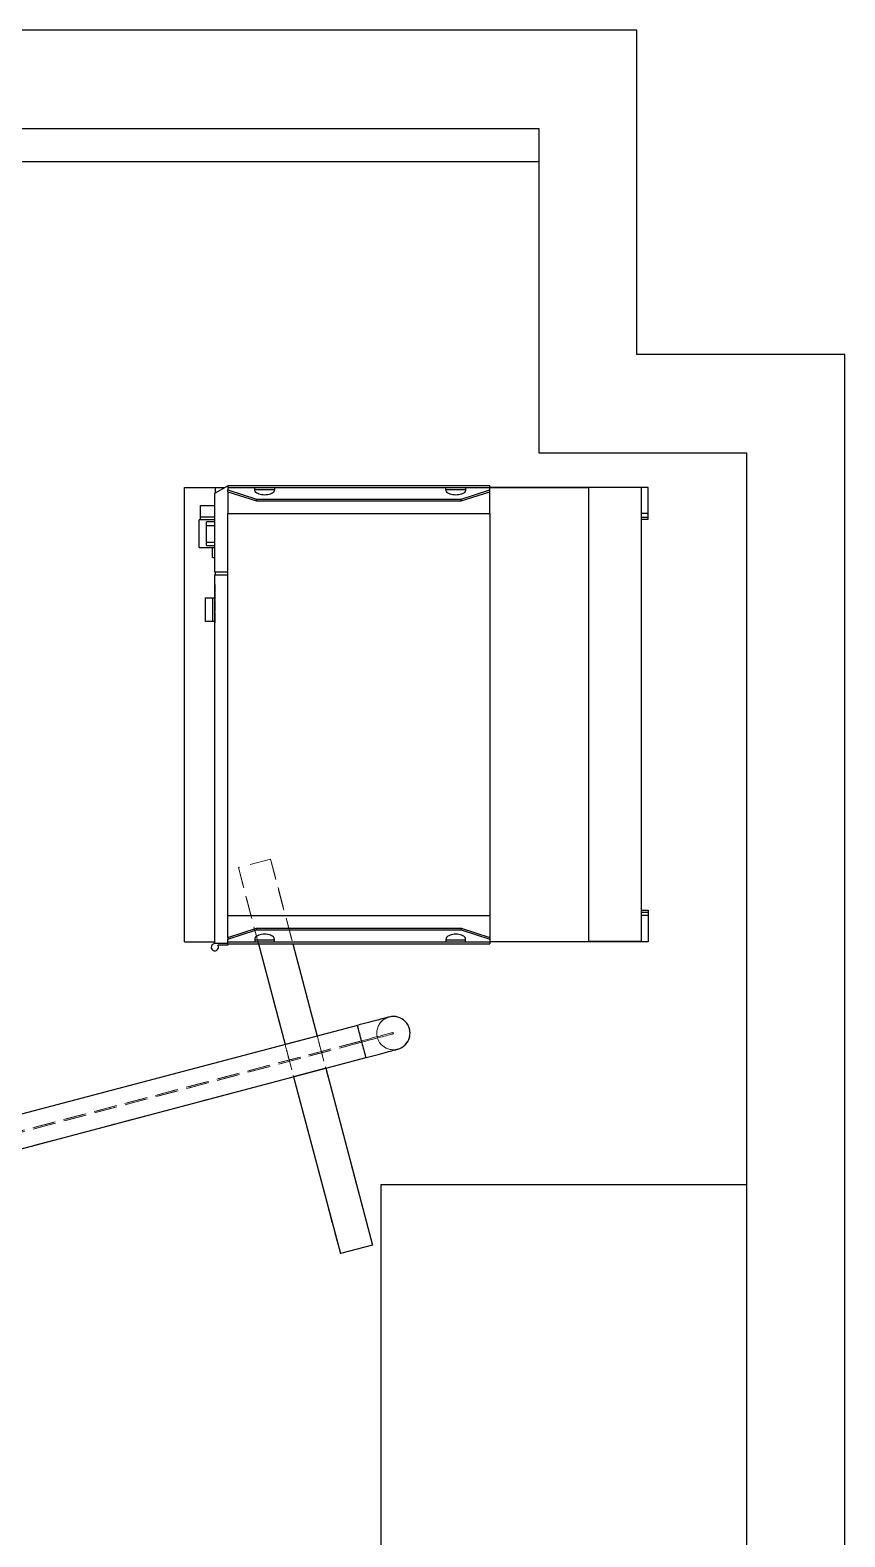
# Model space of a CAD drawing. Header units: millimetres. Extents: x -356 to 237, y 0 to 365.
# Drawn here: x 179.9 to 228.9, y 200.6 to 291.2 of the extents above; entities that cross this region are included whole.
import ezdxf

# ---------------------------------------------------------------- set-up
doc = ezdxf.new("R2010")
doc.units = ezdxf.units.MM
doc.linetypes.add('HIDDEN', pattern=[1.905, 1.27, -0.635])

msp = doc.modelspace()

# ---------------------------------------------------------------- linework, layer by layer
at = {"color": 7, "linetype": 'Continuous', "lineweight": 25}
for p, q in [((216.387, 291.189), (12.576, 291.189)), ((216.387, 271.701), (216.387, 291.189)), ((18.481, 285.283), (210.481, 285.283)), ((210.481, 285.283), (210.481, 265.795)), ((210.481, 283.283), (49.977, 283.283)), ((228.887, 271.701), (216.387, 271.701)), ((228.887, 149.454), (228.887, 271.701)), ((210.481, 265.795), (222.981, 265.795)), ((222.981, 265.795), (222.981, 149.454)), ((189.179, 263.706), (191.051, 263.706)), ((189.179, 236.399), (189.179, 263.706)), ((191.008, 263.358), (191.795, 263.812)), ((191.051, 263.383), (191.051, 263.706)), ((191.051, 263.706), (191.611, 263.706)), ((191.795, 263.832), (207.543, 263.832)), ((191.795, 263.832), (191.795, 263.706)), ((191.795, 263.706), (191.795, 263.553)), ((191.795, 263.706), (193.409, 263.706)), ((191.795, 263.553), (193.515, 262.994)), ((191.795, 263.451), (191.795, 263.553)), ((193.409, 263.545), (193.409, 263.706)), ((193.409, 263.706), (194.59, 263.706)), ((193.409, 263.588), (194.59, 263.588)), ((194.59, 263.706), (194.59, 263.545)), ((194.59, 263.706), (204.905, 263.706)), ((204.905, 263.545), (204.905, 263.706)), ((204.905, 263.706), (206.086, 263.706)), ((204.905, 263.588), (206.086, 263.588)), ((205.822, 262.994), (207.543, 263.553)), ((206.086, 263.706), (206.086, 263.545)), ((206.086, 263.706), (207.543, 263.706)), ((207.543, 263.706), (207.543, 263.832)), ((207.543, 263.553), (207.543, 263.706)), ((217.051, 263.706), (207.543, 263.706)), ((207.543, 263.694), (213.496, 263.694)), ((207.543, 263.451), (207.543, 263.553)), ((213.496, 236.411), (213.496, 263.694)), ((216.645, 263.694), (213.496, 263.694)), ((216.645, 263.694), (216.645, 236.411)), ((217.051, 262.131), (217.051, 263.706)), ((190.141, 261.937), (190.141, 262.627)), ((190.141, 262.627), (191.008, 262.627)), ((191.008, 258.615), (191.008, 263.358)), ((191.795, 263.451), (193.515, 262.892)), ((191.795, 263.451), (191.795, 262.131)), ((193.515, 262.892), (193.515, 262.994)), ((193.515, 262.994), (205.822, 262.994)), ((193.515, 262.892), (205.822, 262.892)), ((205.822, 262.892), (207.543, 263.451)), ((205.822, 262.892), (205.822, 262.994)), ((207.543, 262.131), (207.543, 263.451)), ((191.008, 261.753), (190.063, 261.753)), ((190.063, 260.1), (190.063, 261.753)), ((190.141, 261.937), (191.008, 261.937)), ((190.141, 261.753), (190.141, 261.937)), ((191.795, 262.131), (207.543, 262.131)), ((191.795, 237.974), (191.795, 262.131)), ((207.543, 262.131), (207.543, 237.974)), ((217.051, 262.131), (216.645, 262.131)), ((216.645, 261.915), (217.051, 261.915)), ((216.645, 261.797), (217.051, 261.797)), ((217.051, 261.915), (217.051, 262.131)), ((217.051, 261.797), (217.051, 261.915)), ((191.008, 261.635), (190.496, 261.635)), ((190.496, 261.428), (190.496, 261.635)), ((190.496, 260.424), (190.496, 261.428)), ((190.496, 261.428), (191.008, 261.428)), ((190.063, 260.1), (191.008, 260.1)), ((190.496, 260.218), (190.496, 260.424)), ((190.496, 260.424), (191.008, 260.424)), ((190.496, 260.218), (191.008, 260.218)), ((190.87, 259.489), (190.87, 260.1)), ((190.87, 259.489), (191.008, 259.489)), ((191.795, 258.615), (191.008, 258.615)), ((191.008, 236.293), (191.008, 258.458)), ((191.008, 258.458), (191.795, 258.458)), ((191.051, 258.458), (191.051, 258.615)), ((191.004, 257.867), (191.004, 257.713)), ((191.004, 257.867), (191.008, 257.867)), ((191.004, 257.713), (191.008, 257.713)), ((191.004, 257.713), (191.004, 257.707)), ((191.004, 257.707), (191.008, 257.707)), ((191.004, 257.707), (191.004, 257.552)), ((191.004, 257.552), (191.004, 257.426)), ((191.004, 257.552), (191.008, 257.552)), ((191.004, 257.426), (191.008, 257.426)), ((191.004, 257.402), (191.004, 257.278)), ((191.004, 257.402), (191.008, 257.402)), ((191.004, 257.278), (191.004, 257.126)), ((191.004, 257.278), (191.008, 257.278)), ((190.448, 255.657), (190.448, 257.074)), ((190.448, 257.074), (190.895, 257.074)), ((190.895, 255.657), (190.895, 257.074)), ((190.895, 257.074), (191.004, 257.074)), ((191.004, 257.126), (191.008, 257.126)), ((191.004, 257.126), (191.004, 257.118)), ((191.004, 257.118), (191.008, 257.118)), ((191.004, 257.118), (191.004, 256.966)), ((191.004, 256.966), (191.008, 256.966)), ((191.004, 256.903), (191.004, 256.646)), ((191.004, 256.903), (191.008, 256.903)), ((191.004, 256.646), (191.008, 256.646)), ((191.004, 256.623), (191.008, 256.623)), ((191.004, 256.623), (191.004, 256.543)), ((191.004, 256.543), (191.008, 256.543)), ((191.004, 256.543), (191.004, 256.339)), ((191.004, 256.339), (191.008, 256.339)), ((191.004, 256.333), (191.004, 256.271)), ((191.004, 256.333), (191.008, 256.333)), ((191.004, 256.271), (191.008, 256.271)), ((190.895, 255.657), (190.448, 255.657)), ((191.004, 255.657), (190.895, 255.657)), ((191.004, 256.2), (191.004, 255.937)), ((191.004, 256.2), (191.008, 256.2)), ((191.004, 255.937), (191.008, 255.937)), ((191.004, 255.914), (191.004, 255.835)), ((191.004, 255.914), (191.008, 255.914)), ((191.004, 255.835), (191.004, 255.636)), ((191.004, 255.835), (191.008, 255.835)), ((191.004, 255.636), (191.008, 255.636)), ((191.004, 255.629), (191.004, 255.628)), ((191.004, 255.628), (191.008, 255.628)), ((191.004, 255.628), (191.004, 255.568)), ((191.004, 255.568), (191.008, 255.568)), ((216.645, 238.308), (217.051, 238.308)), ((216.645, 238.19), (217.051, 238.19)), ((217.051, 238.308), (217.051, 238.19)), ((217.051, 238.19), (217.051, 237.974)), ((191.795, 237.974), (207.543, 237.974)), ((191.795, 236.654), (191.795, 237.974)), ((207.543, 237.974), (207.543, 236.654)), ((217.051, 237.974), (216.645, 237.974)), ((217.051, 237.974), (217.051, 236.399)), ((189.179, 236.399), (191.008, 236.399)), ((191.795, 236.654), (193.515, 237.213)), ((191.795, 236.552), (193.515, 237.111)), ((191.795, 236.654), (191.795, 236.552)), ((191.795, 236.399), (191.795, 236.552)), ((191.795, 236.399), (193.409, 236.399)), ((191.795, 236.273), (191.795, 236.399)), ((193.409, 236.559), (193.409, 236.399)), ((193.409, 236.517), (194.59, 236.517)), ((193.409, 236.399), (194.59, 236.399)), ((193.515, 237.213), (193.515, 237.111)), ((193.515, 237.213), (205.822, 237.213)), ((193.515, 237.111), (205.822, 237.111)), ((194.59, 236.399), (194.59, 236.559)), ((194.59, 236.399), (204.905, 236.399)), ((204.905, 236.559), (204.905, 236.399)), ((204.905, 236.517), (206.086, 236.517)), ((204.905, 236.399), (206.086, 236.399)), ((205.822, 237.213), (205.822, 237.111)), ((205.822, 237.213), (207.543, 236.654)), ((205.822, 237.111), (207.543, 236.552)), ((206.086, 236.399), (206.086, 236.559)), ((206.086, 236.399), (207.543, 236.399)), ((207.543, 236.654), (207.543, 236.552)), ((207.543, 236.552), (207.543, 236.399)), ((207.543, 236.411), (213.496, 236.411)), ((207.543, 236.399), (207.543, 236.273)), ((217.051, 236.399), (207.543, 236.399)), ((216.645, 236.411), (213.496, 236.411)), ((191.795, 236.293), (191.008, 236.293)), ((191.795, 236.194), (191.189, 236.194)), ((191.795, 236.273), (207.543, 236.273)), ((191.795, 236.273), (191.795, 236.194)), ((193.633, 236.273), (195.231, 230.227)), ((195.701, 236.273), (197.164, 230.738)), ((199.585, 231.378), (133.782, 213.985)), ((197.164, 230.738), (195.231, 230.227)), ((134.293, 212.052), (200.096, 229.444)), ((197.675, 228.804), (195.742, 228.293)), ((195.742, 228.293), (198.553, 217.659)), ((197.675, 228.804), (200.486, 218.17)), ((200.981, 221.795), (200.981, 185.395)), ((222.981, 221.795), (200.981, 221.795)), ((200.486, 218.17), (198.553, 217.659))]:
    msp.add_line(p, q, dxfattribs=at)
at = {"color": 7, "linetype": 'HIDDEN', "lineweight": 18}
for p, q in [((194.353, 241.373), (192.42, 240.862)), ((194.353, 241.373), (192.42, 240.862)), ((192.42, 240.862), (193.633, 236.273)), ((198.553, 217.659), (192.42, 240.862)), ((194.353, 241.373), (195.701, 236.273)), ((200.486, 218.17), (194.353, 241.373)), ((199.585, 231.378), (197.164, 230.738)), ((201.754, 230.876), (201.734, 230.952)), ((201.754, 230.876), (201.734, 230.952)), ((199.831, 230.449), (134.027, 213.056)), ((134.027, 213.056), (199.831, 230.449)), ((199.851, 230.373), (134.048, 212.98)), ((134.048, 212.98), (199.851, 230.373)), ((195.231, 230.227), (166.684, 222.682)), ((197.164, 230.738), (195.231, 230.227)), ((199.851, 230.373), (199.831, 230.449)), ((199.851, 230.373), (199.831, 230.449)), ((197.675, 228.804), (200.096, 229.444)), ((167.195, 220.748), (195.742, 228.293)), ((197.675, 228.804), (195.742, 228.293)), ((200.486, 218.17), (198.553, 217.659))]:
    msp.add_line(p, q, dxfattribs=at)
at = {"color": 7, "linetype": 'Continuous', "lineweight": 25, "flags": 128}
for points in [[(194.59, 263.545), (194.583, 263.499), (194.561, 263.454), (194.526, 263.411), (194.477, 263.372), (194.417, 263.337), (194.347, 263.307), (194.268, 263.282), (194.182, 263.265), (194.092, 263.254), (194, 263.25), (193.907, 263.254), (193.817, 263.265), (193.732, 263.282), (193.653, 263.307), (193.582, 263.337), (193.522, 263.372), (193.473, 263.411), (193.438, 263.454), (193.416, 263.499), (193.409, 263.545)], [(206.086, 263.545), (206.079, 263.499), (206.057, 263.454), (206.022, 263.411), (205.973, 263.372), (205.913, 263.337), (205.843, 263.307), (205.764, 263.282), (205.678, 263.265), (205.588, 263.254), (205.496, 263.25), (205.403, 263.254), (205.313, 263.265), (205.228, 263.282), (205.149, 263.307), (205.078, 263.337), (205.018, 263.372), (204.97, 263.411), (204.934, 263.454), (204.912, 263.499), (204.905, 263.545)], [(194.59, 236.559), (194.583, 236.606), (194.561, 236.651), (194.526, 236.693), (194.477, 236.733), (194.417, 236.768), (194.347, 236.798), (194.268, 236.822), (194.182, 236.84), (194.092, 236.851), (194, 236.855), (193.907, 236.851), (193.817, 236.84), (193.732, 236.822), (193.653, 236.798), (193.582, 236.768), (193.522, 236.733), (193.473, 236.693), (193.438, 236.651), (193.416, 236.606), (193.409, 236.559)], [(206.086, 236.559), (206.079, 236.606), (206.057, 236.651), (206.022, 236.693), (205.973, 236.733), (205.913, 236.768), (205.843, 236.798), (205.764, 236.822), (205.678, 236.84), (205.588, 236.851), (205.496, 236.855), (205.403, 236.851), (205.313, 236.84), (205.228, 236.822), (205.149, 236.798), (205.078, 236.768), (205.018, 236.733), (204.97, 236.693), (204.934, 236.651), (204.912, 236.606), (204.905, 236.559)], [(201.488, 231.881), (201.481, 231.879), (201.459, 231.873), (201.423, 231.864), (201.374, 231.851), (201.31, 231.834), (201.233, 231.813), (201.144, 231.79), (201.043, 231.763), (200.931, 231.734), (200.808, 231.701), (200.677, 231.666), (200.537, 231.629), (200.389, 231.59), (200.236, 231.55), (200.078, 231.508), (199.916, 231.465), (199.751, 231.422), (199.585, 231.378)], [(200.096, 229.444), (200.096, 229.446), (200.092, 229.46), (200.085, 229.486), (200.075, 229.526), (200.061, 229.579), (200.044, 229.643), (200.024, 229.717), (200.002, 229.802), (199.977, 229.895), (199.951, 229.995), (199.923, 230.101), (199.893, 230.212), (199.863, 230.325), (199.833, 230.44), (199.803, 230.554), (199.773, 230.666), (199.745, 230.774), (199.717, 230.878), (199.692, 230.975), (199.668, 231.064), (199.647, 231.143), (199.629, 231.213), (199.613, 231.271), (199.601, 231.317), (199.592, 231.351), (199.587, 231.371), (199.585, 231.378)], [(200.096, 229.444), (200.262, 229.488), (200.427, 229.532), (200.589, 229.574), (200.747, 229.616), (200.901, 229.657), (201.048, 229.696), (201.188, 229.733), (201.32, 229.768), (201.442, 229.8), (201.554, 229.83), (201.655, 229.856), (201.744, 229.88), (201.821, 229.9), (201.885, 229.917), (201.935, 229.93), (201.97, 229.94), (201.992, 229.945), (201.999, 229.947)]]:
    msp.add_lwpolyline(points, dxfattribs=at)
at = {"color": 7, "linetype": 'HIDDEN', "lineweight": 18, "flags": 128}
for points in [[(201.488, 231.881), (201.481, 231.879), (201.459, 231.873), (201.423, 231.864), (201.374, 231.851), (201.31, 231.834), (201.233, 231.813), (201.144, 231.79), (201.043, 231.763), (200.931, 231.734), (200.808, 231.701), (200.677, 231.666), (200.537, 231.629), (200.389, 231.59), (200.236, 231.55), (200.078, 231.508), (199.916, 231.465), (199.751, 231.422), (199.585, 231.378)], [(199.587, 231.371), (199.585, 231.378), (199.587, 231.371), (199.592, 231.351), (199.601, 231.317), (199.613, 231.271), (199.629, 231.213), (199.647, 231.143), (199.668, 231.064), (199.692, 230.975), (199.717, 230.878), (199.745, 230.774), (199.773, 230.666), (199.803, 230.554), (199.833, 230.44), (199.863, 230.325), (199.893, 230.212), (199.923, 230.101), (199.951, 229.995), (199.977, 229.895), (200.002, 229.802), (200.024, 229.717), (200.044, 229.643), (200.061, 229.579), (200.075, 229.526), (200.085, 229.486), (200.092, 229.46), (200.096, 229.446), (200.092, 229.46), (200.085, 229.486), (200.075, 229.526), (200.061, 229.579), (200.044, 229.643), (200.024, 229.717), (200.002, 229.802), (199.977, 229.895), (199.951, 229.995), (199.923, 230.101), (199.893, 230.212), (199.863, 230.325), (199.833, 230.44), (199.803, 230.554), (199.773, 230.666), (199.745, 230.774), (199.717, 230.878), (199.692, 230.975), (199.668, 231.064), (199.647, 231.143), (199.629, 231.213), (199.613, 231.271), (199.601, 231.317), (199.592, 231.351), (199.587, 231.371)], [(199.585, 231.378), (199.587, 231.371), (199.592, 231.351), (199.601, 231.317), (199.613, 231.271), (199.629, 231.213), (199.647, 231.143), (199.668, 231.064), (199.692, 230.975), (199.717, 230.878), (199.745, 230.774), (199.773, 230.666), (199.803, 230.554), (199.833, 230.44), (199.863, 230.325), (199.893, 230.212), (199.923, 230.101), (199.951, 229.995), (199.977, 229.895), (200.002, 229.802), (200.024, 229.717), (200.044, 229.643), (200.061, 229.579), (200.075, 229.526), (200.085, 229.486), (200.092, 229.46), (200.096, 229.446), (200.096, 229.444)], [(201.734, 230.952), (201.727, 230.95), (201.705, 230.945), (201.669, 230.935), (201.619, 230.922), (201.555, 230.905), (201.479, 230.885), (201.39, 230.861), (201.289, 230.834), (201.176, 230.805), (201.054, 230.772), (200.922, 230.738), (200.782, 230.701), (200.635, 230.662), (200.482, 230.621), (200.323, 230.579), (200.161, 230.536), (199.997, 230.493), (199.831, 230.449)], [(199.831, 230.449), (199.997, 230.493), (200.161, 230.536), (200.323, 230.579), (200.482, 230.621), (200.635, 230.662), (200.782, 230.701), (200.922, 230.738), (201.054, 230.772), (201.176, 230.805), (201.289, 230.834), (201.39, 230.861), (201.479, 230.885), (201.555, 230.905), (201.619, 230.922), (201.669, 230.935), (201.705, 230.945), (201.727, 230.95), (201.734, 230.952)], [(195.231, 230.227), (195.233, 230.22), (195.238, 230.199), (195.247, 230.164), (195.26, 230.116), (195.276, 230.056), (195.295, 229.984), (195.317, 229.901), (195.341, 229.809), (195.368, 229.709), (195.396, 229.603), (195.425, 229.492), (195.456, 229.377), (195.486, 229.26), (195.517, 229.144), (195.547, 229.029), (195.577, 228.917), (195.605, 228.811), (195.631, 228.711), (195.656, 228.619), (195.678, 228.536), (195.697, 228.464), (195.713, 228.404), (195.725, 228.356), (195.734, 228.321), (195.74, 228.3), (195.742, 228.293)], [(197.164, 230.738), (197.166, 230.731), (197.172, 230.71), (197.181, 230.675), (197.194, 230.627), (197.21, 230.567), (197.229, 230.495), (197.25, 230.412), (197.275, 230.32), (197.301, 230.221), (197.329, 230.114), (197.359, 230.003), (197.389, 229.888), (197.42, 229.771), (197.451, 229.655), (197.481, 229.54), (197.511, 229.428), (197.539, 229.322), (197.565, 229.222), (197.589, 229.13), (197.611, 229.048), (197.63, 228.976), (197.646, 228.915), (197.659, 228.867), (197.668, 228.833), (197.674, 228.811), (197.675, 228.804)], [(201.754, 230.876), (201.747, 230.874), (201.725, 230.868), (201.689, 230.859), (201.639, 230.846), (201.576, 230.829), (201.499, 230.809), (201.41, 230.785), (201.309, 230.758), (201.196, 230.729), (201.074, 230.696), (200.942, 230.662), (200.802, 230.625), (200.655, 230.586), (200.502, 230.545), (200.343, 230.503), (200.181, 230.46), (200.017, 230.417), (199.851, 230.373)], [(199.851, 230.373), (200.017, 230.417), (200.181, 230.46), (200.343, 230.503), (200.502, 230.545), (200.655, 230.586), (200.802, 230.625), (200.942, 230.662), (201.074, 230.696), (201.196, 230.729), (201.309, 230.758), (201.41, 230.785), (201.499, 230.809), (201.576, 230.829), (201.639, 230.846), (201.689, 230.859), (201.725, 230.868), (201.747, 230.874), (201.754, 230.876)], [(200.096, 229.444), (200.262, 229.488), (200.427, 229.532), (200.589, 229.574), (200.747, 229.616), (200.901, 229.657), (201.048, 229.696), (201.188, 229.733), (201.32, 229.768), (201.442, 229.8), (201.554, 229.83), (201.655, 229.856), (201.744, 229.88), (201.821, 229.9), (201.885, 229.917), (201.935, 229.93), (201.97, 229.94), (201.992, 229.945), (201.999, 229.947)]]:
    msp.add_lwpolyline(points, dxfattribs=at)
at = {"color": 7, "linetype": 'HIDDEN', "lineweight": 18}
msp.add_circle((201.744, 230.914), 1, dxfattribs=at)
at = {"color": 7, "linetype": 'Continuous', "lineweight": 25}
for centre, radius, start, end in [((191.008, 236.076), 0.217, 90.0011, 33.05636), ((201.744, 230.914), 1, 284.80543, 104.80569)]:
    msp.add_arc(centre, radius, start, end, dxfattribs=at)
at = {"color": 7, "linetype": 'HIDDEN', "lineweight": 18}
msp.add_arc((201.744, 230.914), 1, 104.80544, 284.80567, dxfattribs=at)

doc.saveas('drawing.dxf')
